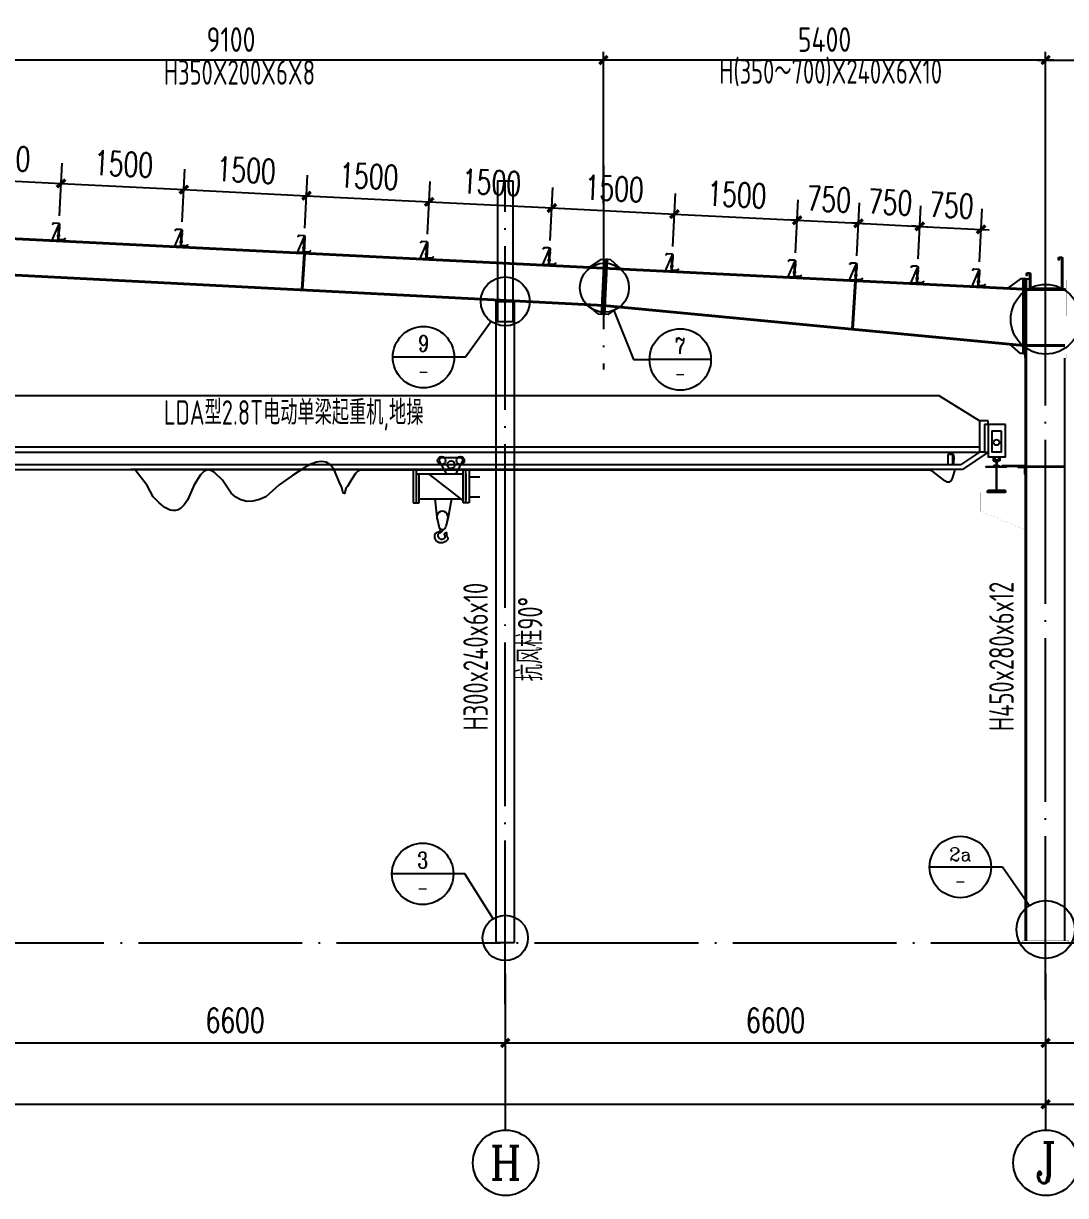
# Model space of a CAD drawing. Extents: x -89996 to 1006241, y -2176 to 440573.
# Drawn here: x 405120 to 417848, y 332525 to 346843 of the extents above; entities that cross this region are included whole.
import ezdxf
from ezdxf.enums import TextEntityAlignment as Align

# ---------------------------------------------------------------- set-up
doc = ezdxf.new("R2010")
doc.units = 0
doc.header["$LTSCALE"] = 1000
doc.header["$MEASUREMENT"] = 0
doc.linetypes.add('DOTE', pattern=[2.42, 2, -0.2, 0.02, -0.2])
for name, color, linetype in [('14', 2, 'Continuous'), ('AXIS', 3, 'Continuous'), ('AXIS_DIM', 3, 'Continuous'), ('AXIS_TEXT', 7, 'Continuous'), ('DIM1', 6, 'Continuous'), ('DOTE', 1, 'DOTE'), ('GL', 150, 'Continuous'), ('GZ', 50, 'Continuous'), ('LT', 27, 'Continuous'), ('PUB_TEXT', 7, 'Continuous'), ('PZ', 202, 'Continuous'), ('TEXT', 7, 'Continuous'), ('吊车', 221, 'Continuous'), ('天沟', 2, 'Continuous'), ('柱子', 30, 'Continuous')]:
    doc.layers.add(name, color=color, linetype=linetype)
doc.styles.add('_TCH_AXIS', font='COMPLEX', dxfattribs={"bigfont": 'GBCBIG'})
doc.styles.add('_TCH_DIM_T3', font='SIMPLEX', dxfattribs={"width": 0.705882, "bigfont": 'GBCBIG'})
doc.styles.add('_TCH_LABEL', font='COMPLEX', dxfattribs={"bigfont": 'GBCBIG'})
doc.styles.add('TSSD_Dimension', font='Tssdeng.shx', dxfattribs={"width": 0.8, "bigfont": 'hztxt.shx'})
doc.styles.add('TSSD_Norm', font='tssdeng.shx', dxfattribs={"bigfont": 'hztxt.shx'})
doc.dimstyles.new('_TCH_ARCH&&100', dxfattribs={"dimtxt": 297.5, "dimasz": 100, "dimexe": 250, "dimexo": 300, "dimgap": 126.25, "dimtad": 1, "dimdec": 0, "dimzin": 0, "dimdsep": 46, "dimtxsty": '_TCH_DIM_T3', "dimblk": 'ARCHTICK', "dimcen": 0.09, "dimclrt": 7, "dimazin": 2, "dimtfac": 1, "dimtdec": 0, "dimtix": 1, "dimtmove": 2, "dimatfit": 3, "dimfxl": 0, "dimtolj": 1, "dimtzin": 0, "dimarcsym": 0})
doc.dimstyles.new('TCH_100_1', dxfattribs={"dimtxt": 297.5, "dimasz": 100, "dimexe": 250, "dimexo": 300, "dimgap": 126.25, "dimtad": 1, "dimdec": 0, "dimzin": 0, "dimdsep": 46, "dimtxsty": '_TCH_DIM_T3', "dimblk": 'ARCHTICK', "dimcen": 0.09, "dimclrd": 126, "dimclre": 126, "dimclrt": 7, "dimazin": 2, "dimtfac": 1, "dimtdec": 0, "dimtix": 1, "dimtmove": 2, "dimatfit": 3, "dimfxl": 0, "dimtolj": 1, "dimtzin": 0, "dimarcsym": 0})
doc.dimstyles.new('TSSD_100_100', dxfattribs={"dimtxt": 300, "dimasz": 100, "dimexe": 100, "dimexo": 250, "dimgap": 100, "dimtad": 1, "dimdec": 0, "dimzin": 0, "dimdsep": 46, "dimtxsty": 'TSSD_Dimension', "dimblk": 'ARCHTICK', "dimcen": 0, "dimdle": 100, "dimclrt": 7, "dimadec": 0, "dimazin": 0, "dimtfac": 1, "dimtdec": 0, "dimtix": 1, "dimtmove": 2, "dimatfit": 3, "dimfxl": 0, "dimtolj": 1, "dimtzin": 0, "dimarcsym": 0})

# ---------------------------------------------------------------- blocks, each defined once
blk = doc.blocks.new('_ArchTick')
at = {"color": 0, "linetype": 'ByBlock', "const_width": 0.4}
blk.add_lwpolyline([(-0.5, -0.5), (0.5, 0.5)], dxfattribs=at)
blk = doc.blocks.new('*D1224')
at = {"layer": 'AXIS_DIM', "color": 0, "lineweight": -2, "transparency": 16777216}
for p, q in [((412304, 346396), (403005, 346396)), ((403105, 344668), (403105, 346496)), ((412204, 344644), (412204, 346496))]:
    blk.add_line(p, q, dxfattribs=at)
at = {"layer": 'Defpoints', "color": 0, "transparency": 16777216}
for p in [(403105, 346396), (403105, 344418, -2), (412204, 344394)]:
    blk.add_point(p, dxfattribs=at)
at = {"layer": 'AXIS_DIM', "color": 0, "lineweight": -2, "transparency": 16777216, "xscale": 100, "yscale": 100, "zscale": 100, "rotation": 180}
blk.add_blockref('_ArchTick', (403105, 346396), dxfattribs=at)
at = {"layer": 'AXIS_DIM', "color": 0, "lineweight": -2, "transparency": 16777216, "xscale": 100, "yscale": 100, "zscale": 100}
blk.add_blockref('_ArchTick', (412204, 346396), dxfattribs=at)
at = {"layer": 'AXIS_DIM', "color": 7, "transparency": 16777216, "insert": (407655, 346646), "char_height": 300, "attachment_point": 5, "style": 'TSSD_Dimension'}
blk.add_mtext('\\A1;9100', dxfattribs=at)
blk = doc.blocks.new('4')
at = {"layer": 'LT', "color": 1, "linetype": 'Continuous'}
for p, q in [((1121054, 121886, -8), (1121014, 121884, -8)), ((1121054, 121886, -8), (1121014, 121884, -8)), ((1121058, 121794, -8), (1121019, 121792, -8)), ((1121058, 121794, -8), (1121019, 121792, -8))]:
    blk.add_line(p, q, dxfattribs=at)
at = {"layer": 'LT', "elevation": -8}
blk.add_lwpolyline([(1121032, 121929, -0.414214), (1121041, 121940), (1121097, 121943), (1121111, 121930), (1121113, 121932), (1121098, 121946), (1121038, 121943, 0.414214), (1121028, 121932), (1121037, 121755, -0.414214), (1121028, 121745), (1120972, 121742), (1120958, 121755), (1120956, 121753), (1120971, 121739), (1121031, 121742, 0.414214), (1121040, 121753), (1121032, 121929)], format="xyb", dxfattribs=at)
at = {"layer": 'LT', "elevation": -4}
for points in [[(1121032, 121924), (1121038, 121925), (1121047, 121733), (1121041, 121733)], [(1121038, 121915), (1121047, 121733), (1121117, 121736)]]:
    blk.add_lwpolyline(points, close=True, dxfattribs=at)
at = {"layer": 'LT', "color": 1, "linetype": 'Continuous'}
for points in [[(1121031, 121872, -8), (1121030, 121897, -8), (1121040, 121873, -8), (1121039, 121897, -8)], [(1121031, 121872, -8), (1121030, 121897, -8), (1121040, 121873, -8), (1121039, 121897, -8)], [(1121035, 121805, -8), (1121036, 121781, -8), (1121044, 121806, -8), (1121045, 121781, -8)], [(1121035, 121805, -8), (1121036, 121781, -8), (1121044, 121806, -8), (1121045, 121781, -8)]]:
    blk.add_solid(points, dxfattribs=at)
blk = doc.blocks.new('*D1231')
at = {"color": 126, "lineweight": -2, "transparency": 16777216}
for p, q in [((404062, 344568), (404095, 345213)), ((405560, 344493), (405593, 345138)), ((404082, 344964), (405580, 344889))]:
    blk.add_line(p, q, dxfattribs=at)
at = {"layer": 'Defpoints', "color": 0, "transparency": 16777216}
for p in [(405580, 344889), (404047, 344268, 0), (405545, 344193, 0)]:
    blk.add_point(p, dxfattribs=at)
at = {"color": 126, "lineweight": -2, "transparency": 16777216, "xscale": 100, "yscale": 100, "zscale": 100}
for p, rotation in [((404082, 344964), 177.1375947720563), ((405580, 344889), 357.1375947720563)]:
    blk.add_blockref('_ArchTick', p, dxfattribs=dict(at, rotation=rotation))
at = {"color": 7, "transparency": 16777216, "insert": (404845, 345201), "char_height": 297.5, "attachment_point": 5, "rotation": 357.1376, "style": '_TCH_DIM_T3'}
blk.add_mtext('\\A1;1500', dxfattribs=at)
blk = doc.blocks.new('*D1194')
at = {"color": 126, "lineweight": -2, "transparency": 16777216}
for p, q in [((405560, 344493), (405593, 345138)), ((407059, 344418), (407091, 345064)), ((405580, 344889), (407078, 344814))]:
    blk.add_line(p, q, dxfattribs=at)
at = {"layer": 'Defpoints', "color": 0, "transparency": 16777216}
for p in [(407078, 344814), (405545, 344193, 0), (407044, 344118, 0)]:
    blk.add_point(p, dxfattribs=at)
at = {"color": 126, "lineweight": -2, "transparency": 16777216, "xscale": 100, "yscale": 100, "zscale": 100}
for p, rotation in [((405580, 344889), 177.1375947720563), ((407078, 344814), 357.1375947720563)]:
    blk.add_blockref('_ArchTick', p, dxfattribs=dict(at, rotation=rotation))
at = {"color": 7, "transparency": 16777216, "insert": (406343, 345126), "char_height": 297.5, "attachment_point": 5, "rotation": 357.1376, "style": '_TCH_DIM_T3'}
blk.add_mtext('\\A1;1500', dxfattribs=at)
blk = doc.blocks.new('*D1195')
at = {"color": 126, "lineweight": -2, "transparency": 16777216}
for p, q in [((407059, 344418), (407091, 345064)), ((408557, 344343), (408589, 344989)), ((407078, 344814), (408577, 344739))]:
    blk.add_line(p, q, dxfattribs=at)
at = {"layer": 'Defpoints', "color": 0, "transparency": 16777216}
for p in [(408577, 344739), (407044, 344118, 0), (408542, 344043, 0)]:
    blk.add_point(p, dxfattribs=at)
at = {"color": 126, "lineweight": -2, "transparency": 16777216, "xscale": 100, "yscale": 100, "zscale": 100}
for p, rotation in [((407078, 344814), 177.1375947720563), ((408577, 344739), 357.1375947720563)]:
    blk.add_blockref('_ArchTick', p, dxfattribs=dict(at, rotation=rotation))
at = {"color": 7, "transparency": 16777216, "insert": (407841, 345051), "char_height": 297.5, "attachment_point": 5, "rotation": 357.1376, "style": '_TCH_DIM_T3'}
blk.add_mtext('\\A1;1500', dxfattribs=at)
blk = doc.blocks.new('*D1196')
at = {"color": 126, "lineweight": -2, "transparency": 16777216}
for p, q in [((408557, 344343), (408589, 344989)), ((410055, 344268), (410087, 344914)), ((408577, 344739), (410075, 344664))]:
    blk.add_line(p, q, dxfattribs=at)
at = {"layer": 'Defpoints', "color": 0, "transparency": 16777216}
for p in [(410075, 344664), (408542, 344043, 0), (410040, 343968, 0)]:
    blk.add_point(p, dxfattribs=at)
at = {"color": 126, "lineweight": -2, "transparency": 16777216, "xscale": 100, "yscale": 100, "zscale": 100}
for p, rotation in [((408577, 344739), 177.1375947720563), ((410075, 344664), 357.1375947720563)]:
    blk.add_blockref('_ArchTick', p, dxfattribs=dict(at, rotation=rotation))
at = {"color": 7, "transparency": 16777216, "insert": (409339, 344976), "char_height": 297.5, "attachment_point": 5, "rotation": 357.1376, "style": '_TCH_DIM_T3'}
blk.add_mtext('\\A1;1500', dxfattribs=at)
blk = doc.blocks.new('*D1197')
at = {"color": 126, "lineweight": -2, "transparency": 16777216}
for p, q in [((410055, 344268), (410087, 344914)), ((411553, 344193), (411585, 344839)), ((410075, 344664), (411573, 344589))]:
    blk.add_line(p, q, dxfattribs=at)
at = {"layer": 'Defpoints', "color": 0, "transparency": 16777216}
for p in [(411573, 344589), (410040, 343968, 0), (411538, 343894, 0)]:
    blk.add_point(p, dxfattribs=at)
at = {"color": 126, "lineweight": -2, "transparency": 16777216, "xscale": 100, "yscale": 100, "zscale": 100}
for p, rotation in [((410075, 344664), 177.1375947720563), ((411573, 344589), 357.1375947720563)]:
    blk.add_blockref('_ArchTick', p, dxfattribs=dict(at, rotation=rotation))
at = {"color": 7, "transparency": 16777216, "insert": (410837, 344901), "char_height": 297.5, "attachment_point": 5, "rotation": 357.1376, "style": '_TCH_DIM_T3'}
blk.add_mtext('\\A1;1500', dxfattribs=at)
blk = doc.blocks.new('*D1198')
at = {"color": 126, "lineweight": -2, "transparency": 16777216}
for p, q in [((411553, 344193), (411585, 344839)), ((413051, 344118), (413083, 344764)), ((411573, 344589), (413071, 344514))]:
    blk.add_line(p, q, dxfattribs=at)
at = {"layer": 'Defpoints', "color": 0, "transparency": 16777216}
for p in [(413071, 344514), (411538, 343894, 0), (413036, 343819, 0)]:
    blk.add_point(p, dxfattribs=at)
at = {"color": 126, "lineweight": -2, "transparency": 16777216, "xscale": 100, "yscale": 100, "zscale": 100}
for p, rotation in [((411573, 344589), 177.1375947720563), ((413071, 344514), 357.1375947720563)]:
    blk.add_blockref('_ArchTick', p, dxfattribs=dict(at, rotation=rotation))
at = {"color": 7, "transparency": 16777216, "insert": (412336, 344826), "char_height": 297.5, "attachment_point": 5, "rotation": 357.1376, "style": '_TCH_DIM_T3'}
blk.add_mtext('\\A1;1500', dxfattribs=at)
blk = doc.blocks.new('*D1199')
at = {"color": 126, "lineweight": -2, "transparency": 16777216}
for p, q in [((413051, 344118), (413083, 344764)), ((414549, 344043), (414581, 344689)), ((413071, 344514), (414569, 344439))]:
    blk.add_line(p, q, dxfattribs=at)
at = {"layer": 'Defpoints', "color": 0, "transparency": 16777216}
for p in [(414569, 344439), (413036, 343819, 0), (414534, 343744, 0)]:
    blk.add_point(p, dxfattribs=at)
at = {"color": 126, "lineweight": -2, "transparency": 16777216, "xscale": 100, "yscale": 100, "zscale": 100}
for p, rotation in [((413071, 344514), 177.1375947720563), ((414569, 344439), 357.1375947720563)]:
    blk.add_blockref('_ArchTick', p, dxfattribs=dict(at, rotation=rotation))
at = {"color": 7, "transparency": 16777216, "insert": (413834, 344751), "char_height": 297.5, "attachment_point": 5, "rotation": 357.1376, "style": '_TCH_DIM_T3'}
blk.add_mtext('\\A1;1500', dxfattribs=at)
blk = doc.blocks.new('*D1200')
at = {"color": 126, "lineweight": -2, "transparency": 16777216}
for p, q in [((414549, 344043), (414581, 344689)), ((415298, 344006), (415331, 344652)), ((414569, 344439), (414469, 344444)), ((414569, 344439), (415318, 344402)), ((415318, 344402), (415418, 344397))]:
    blk.add_line(p, q, dxfattribs=at)
at = {"layer": 'Defpoints', "color": 0, "transparency": 16777216}
for p in [(415318, 344402), (414534, 343744, 0), (415283, 343706, 0)]:
    blk.add_point(p, dxfattribs=at)
at = {"color": 126, "lineweight": -2, "transparency": 16777216, "xscale": 100, "yscale": 100, "zscale": 100}
for p, rotation in [((414569, 344439), 357.1375947720563), ((415318, 344402), 177.1375947720563)]:
    blk.add_blockref('_ArchTick', p, dxfattribs=dict(at, rotation=rotation))
at = {"color": 7, "transparency": 16777216, "insert": (414957, 344695), "char_height": 297.5, "attachment_point": 5, "rotation": 357.1376, "style": '_TCH_DIM_T3'}
blk.add_mtext('\\A1;750', dxfattribs=at)
blk = doc.blocks.new('*D1201')
at = {"color": 126, "lineweight": -2, "transparency": 16777216}
for p, q in [((415298, 344006), (415331, 344652)), ((416047, 343968), (416080, 344614)), ((415318, 344402), (415218, 344407)), ((415318, 344402), (416067, 344364)), ((416067, 344364), (416167, 344359))]:
    blk.add_line(p, q, dxfattribs=at)
at = {"layer": 'Defpoints', "color": 0, "transparency": 16777216}
for p in [(416067, 344364), (415283, 343706, 0), (416032, 343669, 0)]:
    blk.add_point(p, dxfattribs=at)
at = {"color": 126, "lineweight": -2, "transparency": 16777216, "xscale": 100, "yscale": 100, "zscale": 100}
for p, rotation in [((415318, 344402), 357.1375947720563), ((416067, 344364), 177.1375947720563)]:
    blk.add_blockref('_ArchTick', p, dxfattribs=dict(at, rotation=rotation))
at = {"color": 7, "transparency": 16777216, "insert": (415706, 344658), "char_height": 297.5, "attachment_point": 5, "rotation": 357.1376, "style": '_TCH_DIM_T3'}
blk.add_mtext('\\A1;750', dxfattribs=at)
blk = doc.blocks.new('*D1202')
at = {"color": 126, "lineweight": -2, "transparency": 16777216}
for p, q in [((416047, 343968), (416080, 344614)), ((416796, 343931), (416829, 344577)), ((416067, 344364), (415967, 344369)), ((416067, 344364), (416816, 344327)), ((416816, 344327), (416916, 344322))]:
    blk.add_line(p, q, dxfattribs=at)
at = {"layer": 'Defpoints', "color": 0, "transparency": 16777216}
for p in [(416816, 344327), (416032, 343669, 0), (416781, 343631, 0)]:
    blk.add_point(p, dxfattribs=at)
at = {"color": 126, "lineweight": -2, "transparency": 16777216, "xscale": 100, "yscale": 100, "zscale": 100}
for p, rotation in [((416067, 344364), 357.1375947720563), ((416816, 344327), 177.1375947720563)]:
    blk.add_blockref('_ArchTick', p, dxfattribs=dict(at, rotation=rotation))
at = {"color": 7, "transparency": 16777216, "insert": (416455, 344620), "char_height": 297.5, "attachment_point": 5, "rotation": 357.1376, "style": '_TCH_DIM_T3'}
blk.add_mtext('\\A1;750', dxfattribs=at)
blk = doc.blocks.new('*D1203')
at = {"layer": 'AXIS_DIM', "color": 0, "lineweight": -2, "transparency": 16777216}
for p, q in [((417704, 346396), (412104, 346396)), ((412204, 344644), (412204, 346496)), ((417604, 344120), (417604, 346496))]:
    blk.add_line(p, q, dxfattribs=at)
at = {"layer": 'Defpoints', "color": 0, "transparency": 16777216}
for p in [(412204, 346396), (412204, 344394, -4), (417604, 343870)]:
    blk.add_point(p, dxfattribs=at)
at = {"layer": 'AXIS_DIM', "color": 0, "lineweight": -2, "transparency": 16777216, "xscale": 100, "yscale": 100, "zscale": 100, "rotation": 180}
blk.add_blockref('_ArchTick', (412204, 346396), dxfattribs=at)
at = {"layer": 'AXIS_DIM', "color": 0, "lineweight": -2, "transparency": 16777216, "xscale": 100, "yscale": 100, "zscale": 100}
blk.add_blockref('_ArchTick', (417604, 346396), dxfattribs=at)
at = {"layer": 'AXIS_DIM', "color": 7, "transparency": 16777216, "insert": (414904, 346646), "char_height": 300, "attachment_point": 5, "style": 'TSSD_Dimension'}
blk.add_mtext('\\A1;5400', dxfattribs=at)
blk = doc.blocks.new('*D1254')
at = {"layer": 'AXIS_DIM', "color": 0, "lineweight": -2, "transparency": 16777216}
for p, q in [((417504, 346396), (423104, 346396)), ((417604, 344120), (417604, 346496)), ((423004, 344644), (423004, 346496))]:
    blk.add_line(p, q, dxfattribs=at)
at = {"layer": 'Defpoints', "color": 0, "transparency": 16777216}
for p in [(423004, 346396), (423004, 344394), (417604, 343870)]:
    blk.add_point(p, dxfattribs=at)
at = {"layer": 'AXIS_DIM', "color": 0, "lineweight": -2, "transparency": 16777216, "xscale": 100, "yscale": 100, "zscale": 100, "rotation": 180}
blk.add_blockref('_ArchTick', (417604, 346396), dxfattribs=at)
at = {"layer": 'AXIS_DIM', "color": 0, "lineweight": -2, "transparency": 16777216, "xscale": 100, "yscale": 100, "zscale": 100}
blk.add_blockref('_ArchTick', (423004, 346396), dxfattribs=at)
at = {"layer": 'AXIS_DIM', "color": 7, "transparency": 16777216, "insert": (420304, 346646), "char_height": 300, "attachment_point": 5, "style": 'TSSD_Dimension'}
blk.add_mtext('\\A1;5400', dxfattribs=at)
blk = doc.blocks.new('*D2763')
at = {"layer": 'AXIS', "color": 0, "lineweight": -2, "transparency": 16777216}
for p, q in [((417604, 335235), (417604, 333390)), ((444404, 335235), (444404, 333390)), ((417604, 333640), (444404, 333640))]:
    blk.add_line(p, q, dxfattribs=at)
at = {"layer": 'Defpoints', "color": 0, "transparency": 16777216}
for p in [(417604, 335535), (444404, 335535), (444404, 333640)]:
    blk.add_point(p, dxfattribs=at)
at = {"layer": 'AXIS', "color": 0, "lineweight": -2, "transparency": 16777216, "xscale": 100, "yscale": 100, "zscale": 100, "rotation": 180}
blk.add_blockref('_ArchTick', (417604, 333640), dxfattribs=at)
at = {"layer": 'AXIS', "color": 0, "lineweight": -2, "transparency": 16777216, "xscale": 100, "yscale": 100, "zscale": 100}
blk.add_blockref('_ArchTick', (444404, 333640), dxfattribs=at)
at = {"layer": 'AXIS', "color": 7, "transparency": 16777216, "insert": (431004, 333915), "char_height": 297.5, "attachment_point": 5, "style": '_TCH_DIM_T3'}
blk.add_mtext('\\A1;26800', dxfattribs=at)
blk = doc.blocks.new('*D2767')
at = {"layer": 'AXIS', "color": 0, "lineweight": -2, "transparency": 16777216}
for p, q in [((417604, 335235), (417604, 334140)), ((424304, 335235), (424304, 334140)), ((417604, 334390), (424304, 334390))]:
    blk.add_line(p, q, dxfattribs=at)
at = {"layer": 'Defpoints', "color": 0, "transparency": 16777216}
for p in [(417604, 335535), (424304, 335535), (424304, 334390)]:
    blk.add_point(p, dxfattribs=at)
at = {"layer": 'AXIS', "color": 0, "lineweight": -2, "transparency": 16777216, "xscale": 100, "yscale": 100, "zscale": 100, "rotation": 180}
blk.add_blockref('_ArchTick', (417604, 334390), dxfattribs=at)
at = {"layer": 'AXIS', "color": 0, "lineweight": -2, "transparency": 16777216, "xscale": 100, "yscale": 100, "zscale": 100}
blk.add_blockref('_ArchTick', (424304, 334390), dxfattribs=at)
at = {"layer": 'AXIS', "color": 7, "transparency": 16777216, "insert": (420954, 334665), "char_height": 297.5, "attachment_point": 5, "style": '_TCH_DIM_T3'}
blk.add_mtext('\\A1;6700', dxfattribs=at)
blk = doc.blocks.new('*D2768')
at = {"layer": 'AXIS', "color": 0, "lineweight": -2, "transparency": 16777216}
for p, q in [((378145, 335235), (378145, 333390)), ((417604, 335235), (417604, 333390)), ((378145, 333640), (417604, 333640))]:
    blk.add_line(p, q, dxfattribs=at)
at = {"layer": 'Defpoints', "color": 0, "transparency": 16777216}
for p in [(378145, 335535), (417604, 335535), (417604, 333640)]:
    blk.add_point(p, dxfattribs=at)
at = {"layer": 'AXIS', "color": 0, "lineweight": -2, "transparency": 16777216, "xscale": 100, "yscale": 100, "zscale": 100, "rotation": 180}
blk.add_blockref('_ArchTick', (378145, 333640), dxfattribs=at)
at = {"layer": 'AXIS', "color": 0, "lineweight": -2, "transparency": 16777216, "xscale": 100, "yscale": 100, "zscale": 100}
blk.add_blockref('_ArchTick', (417604, 333640), dxfattribs=at)
at = {"layer": 'AXIS', "color": 7, "transparency": 16777216, "insert": (397875, 333915), "char_height": 297.5, "attachment_point": 5, "style": '_TCH_DIM_T3'}
blk.add_mtext('\\A1;39460', dxfattribs=at)
blk = doc.blocks.new('*D2773')
at = {"layer": 'AXIS', "color": 0, "lineweight": -2, "transparency": 16777216}
for p, q in [((404405, 335235), (404405, 334140)), ((411005, 335235), (411005, 334140)), ((404405, 334390), (411005, 334390))]:
    blk.add_line(p, q, dxfattribs=at)
at = {"layer": 'Defpoints', "color": 0, "transparency": 16777216}
for p in [(404405, 335535), (411005, 335535), (411005, 334390)]:
    blk.add_point(p, dxfattribs=at)
at = {"layer": 'AXIS', "color": 0, "lineweight": -2, "transparency": 16777216, "xscale": 100, "yscale": 100, "zscale": 100, "rotation": 180}
blk.add_blockref('_ArchTick', (404405, 334390), dxfattribs=at)
at = {"layer": 'AXIS', "color": 0, "lineweight": -2, "transparency": 16777216, "xscale": 100, "yscale": 100, "zscale": 100}
blk.add_blockref('_ArchTick', (411005, 334390), dxfattribs=at)
at = {"layer": 'AXIS', "color": 7, "transparency": 16777216, "insert": (407705, 334665), "char_height": 297.5, "attachment_point": 5, "style": '_TCH_DIM_T3'}
blk.add_mtext('\\A1;6600', dxfattribs=at)
blk = doc.blocks.new('*D2774')
at = {"layer": 'AXIS', "color": 0, "lineweight": -2, "transparency": 16777216}
for p, q in [((411005, 335235), (411005, 334140)), ((417604, 335235), (417604, 334140)), ((411005, 334390), (417604, 334390))]:
    blk.add_line(p, q, dxfattribs=at)
at = {"layer": 'Defpoints', "color": 0, "transparency": 16777216}
for p in [(411005, 335535), (417604, 335535), (417604, 334390)]:
    blk.add_point(p, dxfattribs=at)
at = {"layer": 'AXIS', "color": 0, "lineweight": -2, "transparency": 16777216, "xscale": 100, "yscale": 100, "zscale": 100, "rotation": 180}
blk.add_blockref('_ArchTick', (411005, 334390), dxfattribs=at)
at = {"layer": 'AXIS', "color": 0, "lineweight": -2, "transparency": 16777216, "xscale": 100, "yscale": 100, "zscale": 100}
blk.add_blockref('_ArchTick', (417604, 334390), dxfattribs=at)
at = {"layer": 'AXIS', "color": 7, "transparency": 16777216, "insert": (414305, 334665), "char_height": 297.5, "attachment_point": 5, "style": '_TCH_DIM_T3'}
blk.add_mtext('\\A1;6600', dxfattribs=at)

msp = doc.modelspace()

# ---------------------------------------------------------------- linework, layer by layer
at = {"elevation": 0}
for points in [[(408547.22, 344031.04), (408555.71, 344030.62), (408529.66, 343594.95), (408521.17, 343595.46)], [(415276.77, 343694.57), (415285.29, 343694.57), (415250.46, 343113.84), (415241.99, 343114.85)]]:
    msp.add_lwpolyline(points, close=True, dxfattribs=at)
at = {"const_width": 2, "elevation": 3.97}
msp.add_lwpolyline([(417842.35, 342753.94), (417854.39, 342754.01), (417860.39, 342803.94), (417863.99, 343709.51), (417840.38, 343709.51), (417840.39, 342753.96)], close=True, dxfattribs=at)
at = {"layer": '14', "const_width": 0.45}
for points, elevation in [([(416804.49, 341112.56), (417354.49, 341112.56)], 4.02), ([(416804.49, 341102.56), (416804.49, 341112.56)], 4.02), ([(417354.49, 341102.56), (416804.49, 341102.56)], 4.02), ([(416804.49, 341102.56), (416804.49, 340892.56)], 4.02), ([(417354.49, 341102.56), (416804.49, 341102.56)], 4.02), ([(416999.49, 340811.01), (416999.49, 341102.56)], 4.02), ([(417009.49, 341102.56), (417009.49, 340806.83)], 4.02), ([(417354.49, 341112.56), (417354.49, 341102.56)], 4.02), ([(417354.49, 340662.56), (417354.49, 341102.56)], 4.02), ([(417368.49, 341112.56), (417840.48, 341112.56)], 5.14), ([(417840.48, 341102.56), (417368.49, 341102.56)], 5.14), ([(416804.49, 340892.56), (417354.49, 340662.56)], 4.02), ([(416804.49, 340892.56), (417354.49, 340662.56)], 4.02), ([(416804.49, 340882.56), (416804.49, 340892.56)], 4.02), ([(417354.49, 340652.56), (416804.49, 340882.56)], 4.02), ([(417009.49, 340806.83), (416999.49, 340811.01)], 4.02), ([(417354.49, 340662.56), (417354.49, 340652.56)], 4.02), ([(417368.49, 340662.56), (417840.48, 340662.56)], 5.14), ([(417840.48, 340652.56), (417368.49, 340652.56)], 5.14)]:
    msp.add_lwpolyline(points, dxfattribs=dict(at, elevation=elevation))
at = {"layer": 'AXIS'}
for p, q in [((412328.6, 343337.6), (412571.86, 342737.59)), ((410830.91, 343203.77), (410519.31, 342766.35)), ((410380.61, 342766.35), (409630.61, 342766.35)), ((410519.31, 342766.35), (410380.61, 342766.35)), ((412571.86, 342737.59), (412766.76, 342737.59)), ((413516.76, 342737.59), (412766.76, 342737.59)), ((416937.76, 336538.35), (416187.76, 336538.35)), ((417076.46, 336538.35), (416937.76, 336538.35)), ((417402.59, 336066.87), (417076.46, 336538.35)), ((410370.98, 336454.74), (409620.98, 336454.74)), ((410509.68, 336454.74), (410370.98, 336454.74)), ((410856.81, 335905.48), (410509.68, 336454.74)), ((411004.74, 334608.65), (411004.74, 333327.91)), ((417604.49, 334608.65), (417604.49, 333327.91))]:
    msp.add_line(p, q, dxfattribs=at)
for centre, radius in [((412216.02, 343615.27), 299.62), ((411004.74, 343447.8), 299.62), ((417604.49, 343229.15), 426.03), ((410005.61, 342766.35), 375), ((413141.76, 342737.59), 375), ((409995.98, 336454.74), 375), ((416562.76, 336538.35), 375), ((417604.49, 335774.98), 354.91), ((411004.74, 335671.41), 276.9), ((411009.97, 332924.76), 400), ((417609.72, 332924.76), 400)]:
    msp.add_circle(centre, radius, dxfattribs=at)
at = {"layer": 'DIM1'}
for p, q in [((417840.4, 341432.56, 9.18), (417368.49, 341432.56, -0.42)), ((417840.4, 341422.56, 9.18), (417368.49, 341422.56, -0.42))]:
    msp.add_line(p, q, dxfattribs=at)
at = {"layer": 'DIM1', "elevation": 8.52}
for points in [[(417129.49, 341424.56), (416879.49, 341424.56), (416879.49, 341432.56), (417129.49, 341432.56)], [(417007.49, 341424.56), (417001.49, 341424.56), (417001.49, 341140.56), (417007.49, 341140.56)], [(417344.49, 341432.56), (417076.6, 341432.56), (417076.6, 341442.56), (417344.49, 341442.56)], [(417114.49, 341112.56), (416894.49, 341112.56), (416894.49, 341132.56), (417114.49, 341132.56)], [(417104.49, 341132.56), (416904.49, 341132.56), (416904.49, 341140.56), (417104.49, 341140.56)]]:
    msp.add_lwpolyline(points, close=True, dxfattribs=at)
at = {"layer": 'DIM1', "elevation": 4.02}
msp.add_lwpolyline([(417354.49, 341432.56), (417264.49, 341432.56), (417264.49, 341427.23, 0.41421356), (417267.15, 341424.56), (417336.49, 341424.56, -0.41421356), (417346.49, 341414.56), (417346.49, 341345.23, 0.41421356), (417349.15, 341342.56), (417354.49, 341342.56), (417354.49, 341432.56)], format="xyb", dxfattribs=at)
at = {"layer": 'DOTE'}
for p, q in [((412204.49, 345107.38, 0), (412204.49, 342615.32, 0)), ((411004.74, 334862.59, 3.97), (411004.74, 344914.66, 3.99)), ((417604.49, 334914.98, 4.02), (417604.49, 344668.01, 4.02)), ((377483.48, 335612.59, 4.01), (445487.3, 335612.56, 3.99))]:
    msp.add_line(p, q, dxfattribs=at)
at = {"layer": 'GL', "extrusion": (-0.000390955, 1.93016e-05, 1)}
for p, q in [((397804.74, 344580.18, 0), (417328.49, 343604, 0)), ((397804.76, 344568.17), (417328.49, 343591.98)), ((403081.65, 343865.82, -2.7), (412206.29, 343392.52, 0)), ((403082.27, 343877.8, -2.7), (412206.87, 343404.51, 0))]:
    msp.add_line(p, q, dxfattribs=at)
at = {"layer": 'GL'}
for p, q in [((412204.49, 343392.62, 0), (417328.49, 342903.52, 7.88)), ((412204.49, 343392.62, 0), (417328.49, 342903.52, 7.88)), ((412205.96, 343404.53, 0), (417328.49, 342915.6, 7.88)), ((412205.96, 343404.53, 0), (417328.49, 342915.6, 7.88))]:
    msp.add_line(p, q, dxfattribs=at)
at = {"layer": 'GZ'}
for p, q in [((417368.39, 342917.63, 4.02), (417840.39, 342917.63, 3.97)), ((417368.39, 342917.63, 4.02), (417840.39, 342917.63, 3.97)), ((417368.39, 342903.63, 4.02), (417840.39, 342903.63, 3.97)), ((417368.39, 342903.63, 4.02), (417840.39, 342903.63, 3.97)), ((417354.42, 342762.79, 7.88), (417354.49, 335639.66, 4.02)), ((417368.42, 342762.79, 7.88), (417368.49, 335639.66, 4.02)), ((417840.49, 335639.66, 7.97), (417840.48, 342753.94, 3.97))]:
    msp.add_line(p, q, dxfattribs=at)
for points, elevation in [([(417840.48, 343586.66), (417368.49, 343586.66), (417368.49, 343600.66), (417840.48, 343600.66)], 3.97), ([(411114.74, 335612.56), (410894.74, 335612.56), (410894.74, 343447.8), (411114.74, 343447.8)], 4.02)]:
    msp.add_lwpolyline(points, close=True, dxfattribs=dict(at, elevation=elevation))
at = {"layer": 'LT', "elevation": 3.99}
msp.add_lwpolyline([(411101.83, 344914.66), (410907.66, 344914.66), (410907.66, 343200.92), (411101.83, 343200.92)], close=True, dxfattribs=at)
at = {"layer": 'PZ', "extrusion": (-0.001015, -0.01107, 0.999938)}
for p, q in [((412173.93, 343962.63, 6.38), (412035.96, 343870.09, 5.67)), ((412173.93, 343962.63, 6.38), (412213.88, 343960.56, 6.4)), ((412293.77, 343956.42, 6.44), (412253.83, 343958.49, 6.42)), ((412293.77, 343956.42, 6.44), (412413.23, 343850.46, 3.95)), ((412259.22, 343289.55, 3.37), (412395.53, 343382.67, -1.18)), ((412139.39, 343295.76, 3.32), (412179.33, 343293.69, 3.34)), ((412259.22, 343289.55, 3.37), (412219.28, 343291.62, 3.36))]:
    msp.add_line(p, q, dxfattribs=at)
at = {"layer": 'PZ'}
for p, q in [((417298.42, 343722.49, 7.88), (417147.33, 343613.05, 0)), ((417328.42, 343722.49, 7.88), (417298.42, 343722.49, 7.88)), ((417328.42, 343722.49, 7.88), (417298.42, 343722.49, 7.88)), ((417328.42, 342812.79, 7.88), (417328.42, 343722.49, 7.88)), ((417368.42, 343722.49, 7.88), (417328.42, 343722.49, 7.88)), ((417348.42, 342812.79, 7.88), (417348.42, 343722.49, 7.88)), ((417368.42, 343722.49, 7.88), (417411.57, 343722.49, 3.97)), ((417368.42, 343722.49, 7.88), (417368.42, 342762.79, 7.88)), ((417368.42, 343722.49, 7.88), (417411.57, 343722.49, 3.97)), ((417298.42, 342812.79, 7.88), (417162.37, 342929.67, 7.62)), ((417328.42, 342812.79, 7.88), (417298.42, 342812.79, 7.88)), ((417348.42, 342812.79, 7.88), (417328.42, 342812.79, 7.88)), ((417348.42, 342812.79, 7.88), (417328.42, 342812.79, 7.88)), ((417354.42, 342762.79, 4.02), (417348.42, 342812.79, 7.88)), ((417368.42, 342762.79, 7.88), (417354.42, 342762.79, 4.02))]:
    msp.add_line(p, q, dxfattribs=at)
at = {"layer": 'PZ', "extrusion": (-0.000134453, -0.011116, 0.999938)}
msp.add_line((412139.39, 343295.76, 3.37), (412013.44, 343402.46, -1.18), dxfattribs=at)
at = {"layer": 'PZ', "extrusion": (-0.001015, -0.01107, 0.999938), "elevation": -4223.85}
for points in [[(412199.1, 343267.02), (412179.12, 343268.06), (412213.67, 343934.93), (412233.65, 343933.89)], [(412199.1, 343267.02), (412219.07, 343265.99), (412253.62, 343932.86), (412233.65, 343933.89)]]:
    msp.add_lwpolyline(points, close=True, dxfattribs=at)
at = {"layer": 'PZ', "const_width": 2.25}
for points, elevation in [([(417597.49, 335812.55), (417611.49, 335812.55), (417611.49, 335637.55), (417597.49, 335637.55)], 4), ([(417887.83, 335612.57), (417321.14, 335612.53), (417321.14, 335637.53), (417887.83, 335637.57)], 4.02)]:
    msp.add_lwpolyline(points, close=True, dxfattribs=dict(at, elevation=elevation))
at = {"layer": '吊车'}
for p, q in [((416305.21, 342293.66, 4.02), (399403.72, 342293.67, -0.6)), ((416794.55, 341990.16, 4.02), (416305.21, 342293.66, 4.02)), ((416794.55, 341990.16, 4.02), (416305.21, 342293.66, 4.02)), ((416903.18, 341990.16, 4.02), (416794.55, 341990.16, 4.02)), ((416794.55, 341990.16, 4.02), (416794.55, 341605.57, 4.02)), ((416903.18, 341943.27, 4.02), (416857.67, 341943.27, 4.02)), ((416857.67, 341943.27, 4.02), (416857.67, 341605.57, 4.02)), ((416903.18, 341943.27, 4.02), (416903.18, 341990.16, 4.02)), ((416794.55, 341665.34, 4.02), (398564.67, 341665.35, 3.84)), ((398564.67, 341605.59, 3.84), (416794.55, 341605.57, 4.02)), ((410194.28, 341503.31, 5.86), (410285.52, 341335.27, 5.86)), ((410455.93, 341535.21, 5.86), (410226.18, 341535.21, 5.86)), ((410487.82, 341503.31, 5.86), (410396.58, 341335.27, 5.86)), ((416477.34, 341577.91, 4.02), (416410.4, 341577.91, 4.02)), ((416410.4, 341577.91, 4.02), (416410.4, 341453.03, 4.02)), ((416477.34, 341577.91, 4.02), (416410.4, 341577.91, 4.02)), ((416410.4, 341577.91, 4.02), (416410.4, 341453.03, 4.02)), ((416465.76, 341577.91, 4.02), (416465.76, 341453.03, 4.02)), ((416465.76, 341577.91, 4.02), (416465.76, 341453.03, 4.02)), ((416477.34, 341577.91, 4.02), (416477.34, 341453.03, 4.02)), ((416477.34, 341577.91, 4.02), (416477.34, 341453.03, 4.02)), ((416494.78, 341537.07, 4.02), (416477.34, 341537.07, 4.02)), ((416494.78, 341537.07, 4.02), (416477.34, 341537.07, 4.02)), ((416494.78, 341520.35, 4.02), (416477.34, 341520.35, 4.02)), ((416494.78, 341520.35, 4.02), (416477.34, 341520.35, 4.02)), ((416794.55, 341605.57, 4.02), (416566.25, 341453.03, 4.02)), ((416794.55, 341605.57, 4.02), (416566.25, 341453.03, 4.02)), ((416903.18, 341605.57, 4.02), (416587.84, 341394.87, 4.02)), ((416903.18, 341605.57, 4.02), (416587.84, 341394.87, 4.02)), ((416857.67, 341605.57, 4.02), (416794.55, 341605.57, 4.02)), ((416857.67, 341605.57, 4.02), (416903.18, 341605.57, 4.02)), ((416963.29, 341549.06, 4.02), (416963.29, 341499.69, 4.02)), ((416963.29, 341499.69, 4.02), (416981.84, 341499.69, 4.02)), ((416981.84, 341549.06, 4.02), (416981.84, 341499.69, 4.02)), ((416981.84, 341510.27, 4.02), (417027.17, 341510.27, 4.02)), ((417027.17, 341549.06, 4.02), (417027.17, 341499.69, 4.02)), ((417045.72, 341499.69, 4.02), (417027.17, 341499.69, 4.02)), ((417045.72, 341549.06, 4.02), (417045.72, 341499.69, 4.02)), ((398771.39, 341394.89, 3.84), (410253.16, 341394.87, 5.86)), ((410221.58, 341453.02, 5.86), (398792.98, 341453.05, 3.84)), ((416587.84, 341394.87, 4.02), (406428.94, 341394.87, 8.3)), ((416566.25, 341453.03, 4.02), (406460.52, 341453.02, 8.3)), ((409878.28, 341394.87, 5.86), (409878.28, 340986.58, 5.86)), ((409918.05, 341394.87, 5.86), (409918.05, 340986.58, 5.86)), ((410489.66, 340986.58, 5.86), (410489.66, 341394.87, 5.86)), ((410524.45, 340986.58, 5.86), (410524.45, 341394.87, 5.86)), ((410564.22, 341394.87, 5.86), (410564.22, 340986.58, 5.86)), ((416961.1, 341432.56, 4.02), (417047.87, 341432.56, 4.02)), ((410489.66, 341335.27, 5.86), (409918.05, 341335.27, 5.86)), ((409952.84, 340986.58, 5.86), (409952.84, 341335.27, 5.86)), ((410072.41, 341335.27, 5.86), (410489.66, 341012.24, 5.86)), ((410524.45, 341335.27, 5.86), (410524.45, 341022.03, 5.86)), ((410564.22, 341302.7, 5.86), (410692.09, 341302.7, 5.86)), ((409878.28, 340986.58, 5.86), (409952.84, 340986.58, 5.86)), ((409952.84, 341037.78, 5.86), (410460.6, 341037.78, 5.86)), ((410144.81, 341037.78, 5.86), (410166.74, 340813.71, 5.86)), ((410348.9, 341037.78, 5.86), (410306.18, 340813.71, 5.86)), ((410564.22, 340986.58, 5.86), (410489.66, 340986.58, 5.86)), ((410564.22, 341059.5, 5.86), (410692.09, 341059.5, 5.86)), ((410166.74, 340813.71, 5.86), (410194.16, 340701.7, 5.86)), ((410306.18, 340813.71, 5.86), (410278.75, 340701.7, 5.86))]:
    msp.add_line(p, q, dxfattribs=at)
at = {"layer": '吊车', "elevation": 8.52}
for points in [[(417112.84, 341943.27), (416903.18, 341943.27), (416903.18, 341549.06), (417112.84, 341549.06)], [(417063.86, 341862.54), (416949.09, 341862.54), (416949.09, 341610.23), (417063.86, 341610.23)]]:
    msp.add_lwpolyline(points, close=True, dxfattribs=at)
at = {"layer": '吊车'}
for points, elevation in [([(417004.49, 341510.27), (416998.99, 341510.82), (416996.33, 341510.92), (416993.79, 341510.81), (416991.38, 341510.41), (416989.16, 341509.65), (416987.15, 341508.46), (416985.4, 341506.78), (416984.45, 341505.46), (416983.64, 341503.97), (416983, 341502.37), (416982.54, 341500.73), (416982.3, 341499.1), (416982.3, 341497.54), (416982.57, 341496.11), (416983.12, 341494.87), (416983.71, 341494.12), (416984.44, 341493.49), (416986.25, 341492.49), (416988.41, 341491.77), (416990.76, 341491.21), (416995.47, 341490.11), (416997.51, 341489.34), (416999.16, 341488.27), (417000.09, 341487.16), (417000.73, 341485.82), (417001.11, 341484.28), (417001.3, 341482.57), (417001.26, 341478.79), (417000.99, 341474.71), (417000.64, 341465.5), (417000.44, 341461.06), (417000.08, 341456.89), (416999.44, 341453.08), (416998.38, 341449.75), (416997.66, 341448.29), (416996.8, 341446.99), (416995.77, 341445.87), (416994.57, 341444.93), (416993.39, 341444.27), (416992.07, 341443.75), (416989.13, 341443.01), (416985.86, 341442.56), (416982.39, 341442.26), (416978.83, 341441.94), (416975.32, 341441.46), (416971.97, 341440.68), (416968.89, 341439.43), (416966.72, 341438.05), (416964.74, 341436.38), (416961.1, 341432.56)], 4.02), ([(417004.49, 341510.27), (417009.92, 341510.81), (417012.56, 341510.9), (417015.09, 341510.79), (417017.5, 341510.38), (417019.73, 341509.63), (417021.77, 341508.45), (417023.57, 341506.78), (417024.57, 341505.46), (417025.43, 341503.97), (417026.13, 341502.37), (417026.64, 341500.73), (417026.94, 341499.1), (417026.99, 341497.54), (417026.77, 341496.11), (417026.25, 341494.87), (417025.67, 341494.11), (417024.94, 341493.47), (417023.1, 341492.48), (417020.89, 341491.77), (417018.47, 341491.22), (417013.62, 341490.13), (417011.51, 341489.36), (417009.81, 341488.27), (417008.88, 341487.16), (417008.24, 341485.82), (417007.85, 341484.28), (417007.66, 341482.58), (417007.71, 341478.79), (417007.98, 341474.71), (417008.34, 341465.5), (417008.53, 341461.06), (417008.89, 341456.89), (417009.54, 341453.08), (417010.59, 341449.75), (417011.31, 341448.29), (417012.17, 341446.99), (417013.2, 341445.87), (417014.4, 341444.93), (417015.58, 341444.27), (417016.9, 341443.75), (417019.84, 341443.01), (417023.11, 341442.56), (417026.58, 341442.26), (417030.14, 341441.94), (417033.65, 341441.46), (417037.01, 341440.68), (417040.08, 341439.43), (417042.25, 341438.05), (417044.23, 341436.38), (417047.87, 341432.56)], 4.02), ([(416494.78, 341394.87), (416467.91, 341295.2), (416450.43, 341259.44), (416428.1, 341240.58), (416402.12, 341241.53), (416371.66, 341256.96), (416301.54, 341312.23), (416226.15, 341368.25), (416189.11, 341384.63), (409235.83, 341386.9), (409203.66, 341372.15), (409174.11, 341343.68), (409121.99, 341264.53), (409077.72, 341187.42), (409057.98, 341161.48), (409039.55, 341100.3), (409024.23, 341105.42), (409009.44, 341172.94), (408980.25, 341234.58), (408914.91, 341390.02), (408870.21, 341449.42), (408818.59, 341482.63), (408760.76, 341493), (408697.45, 341483.88), (408629.39, 341458.61), (408557.31, 341420.55), (408403.97, 341319.41), (408243.25, 341207.26), (408080.96, 341060.86), (408001.04, 341026.94), (407922.91, 341007), (407847.29, 341004.39), (407774.91, 341022.46), (407714.77, 341056.51), (407657.52, 341103.34), (407551.12, 341262.98), (407454.58, 341356.75), (407409.65, 341383.73), (407366.77, 341390.02), (407324.46, 341370.94), (407283.62, 341330.02), (407204.15, 341207.2), (407123.97, 341020.64), (407082.23, 340962.54), (407038.65, 340919.4), (407008.76, 340901.76), (406977.89, 340892.68), (406946.13, 340891.59), (406913.52, 340897.92), (406846.06, 340930.56), (406776.01, 340986.02), (406703.9, 341059.75), (406630.25, 341197.18), (406480.35, 341394.87)], 8.3), ([(410236.22, 340659.4), (410234.51, 340651.93), (410232.36, 340644.76), (410229.43, 340638.1), (410225.4, 340632.18), (410220.36, 340627.38), (410214.42, 340623.21), (410201.32, 340615.84), (410194.92, 340612.19), (410189.12, 340608.26), (410184.31, 340603.81), (410182.4, 340601.32), (410180.87, 340598.62), (410179.73, 340595.59), (410179.05, 340592.34), (410178.79, 340588.91), (410178.96, 340585.35), (410180.47, 340578), (410183.46, 340570.62), (410187.78, 340563.55), (410193.32, 340557.12), (410196.51, 340554.25), (410199.94, 340551.67), (410203.62, 340549.42), (410207.52, 340547.54), (410212.37, 340545.83), (410217.44, 340544.68), (410222.65, 340544.04), (410227.93, 340543.91), (410233.21, 340544.25), (410238.43, 340545.03), (410243.5, 340546.24), (410248.35, 340547.84), (410252.92, 340549.82), (410257.14, 340552.14), (410260.92, 340554.78), (410264.21, 340557.72), (410266.92, 340560.92), (410269, 340564.38), (410270.36, 340568.05), (410270.93, 340571.92), (410270.52, 340577.04), (410269.18, 340582.36), (410265.49, 340593.32), (410264.02, 340598.82), (410263.38, 340604.23), (410264.01, 340609.5), (410264.94, 340612.06), (410266.35, 340614.55), (410268.52, 340617.23), (410271.17, 340619.73), (410277.23, 340623.83), (410280.27, 340625.26), (410283.08, 340626.16), (410285.48, 340626.43), (410287.3, 340626), (410288.51, 340624.55), (410288.89, 340622.21), (410288, 340615.51), (410286.2, 340607.2), (410285.07, 340598.62), (410285.51, 340592.39), (410287.05, 340586.71), (410289.39, 340581.49), (410292.22, 340576.63), (410298.16, 340567.6), (410300.66, 340563.25), (410302.44, 340558.88), (410303.27, 340554.45), (410303.16, 340549.95), (410302.18, 340545.41), (410300.4, 340540.86), (410297.88, 340536.35), (410294.7, 340531.91), (410290.9, 340527.57), (410286.57, 340523.38), (410281.76, 340519.37), (410276.55, 340515.58), (410270.99, 340512.05), (410265.16, 340508.81), (410259.12, 340505.9), (410252.92, 340503.35), (410246.65, 340501.21), (410240.37, 340499.51), (410233.14, 340498.12), (410226.01, 340497.36), (410219, 340497.21), (410212.14, 340497.64), (410205.44, 340498.65), (410198.95, 340500.21), (410192.68, 340502.3), (410186.66, 340504.91), (410180.91, 340508.02), (410175.46, 340511.62), (410170.34, 340515.68), (410165.58, 340520.18), (410161.19, 340525.12), (410157.21, 340530.47), (410153.65, 340536.22), (410150.56, 340542.34), (410146.56, 340553.01), (410143.92, 340564.25), (410142.73, 340575.68), (410142.71, 340581.35), (410143.08, 340586.93), (410143.86, 340592.37), (410145.05, 340597.62), (410146.68, 340602.63), (410148.74, 340607.36), (410151.26, 340611.76), (410154.23, 340615.78), (410157.68, 340619.37), (410161.62, 340622.49), (410167.46, 340625.85), (410173.88, 340628.58), (410187.29, 340633.25), (410193.73, 340635.72), (410199.62, 340638.63), (410204.68, 340642.26), (410206.82, 340644.43), (410208.64, 340646.88), (410210.52, 340650.51), (410211.96, 340654.54), (410214.1, 340663.27)], 5.86)]:
    msp.add_lwpolyline(points, dxfattribs=dict(at, elevation=elevation))
for centre, radius in [((417004.51, 341725.77, 4.02), 35.73), ((410226.18, 341503.31, 5.86), 48.56), ((410342.56, 341453.02, 5.86), 45.8), ((410455.93, 341503.31, 5.86), 48.56)]:
    msp.add_circle(centre, radius, dxfattribs=at)
for centre, radius, start, end in [((410226.18, 341503.31, 5.86), 31.9, 90, 180), ((410455.93, 341503.31, 5.86), 31.9, 0, 90), ((410236.46, 340813.71, 5.86), 69.72, 332.488303, 207.511697), ((410236.46, 340701.7, 5.86), 42.3, 180, 0)]:
    msp.add_arc(centre, radius, start, end, dxfattribs=at)
at = {"layer": '天沟', "linetype": 'ByBlock', "elevation": 3.97}
msp.add_lwpolyline([(417811.4, 343600.66), (417411.64, 343600.66), (417411.64, 343782.8, 0.41421356), (417406.64, 343787.8), (417382.01, 343787.8, 0.41412968), (417377.01, 343782.8), (417377.01, 343764.84), (417369.51, 343764.84), (417369.51, 343782.81, -0.41421356), (417382.01, 343795.31), (417406.6, 343795.31, -0.41421356), (417419.1, 343782.81), (417419.1, 343608.07), (417803.9, 343608.07), (417803.9, 343974.81, 0.41421356), (417798.9, 343979.81), (417774.1, 343979.81, 0.41425359), (417769.1, 343974.81), (417769.1, 343957.47), (417761.6, 343957.47), (417761.6, 343974.7, -0.41421356), (417774.1, 343987.2), (417798.9, 343987.2, -0.41421356), (417811.4, 343974.7), (417811.4, 343600.66)], format="xyb", dxfattribs=at)
at = {"layer": '柱子', "const_width": 0.45, "elevation": 5.14}
msp.add_lwpolyline([(417368.49, 341112.56), (417840.48, 341112.56)], dxfattribs=at)

# ---------------------------------------------------------------- block references
at = {"extrusion": (-0.000390955, 1.93016e-05, 1), "xscale": -1, "rotation": 0.07196237465235455}
for p in [(1526738.85, 223868.64, -147.45), (1528236.98, 223793.73, -148.03), (1529735.43, 223718.81, -148.62), (1531233.89, 223643.89, -149.21), (1532731.36, 223569.01, -149.8), (1534229.49, 223494.11, -150.38), (1535727.62, 223419.2, -150.97), (1536476.69, 223381.75, -151.26), (1537225.75, 223344.29, -151.56), (1537974.81, 223306.84, -151.85)]:
    msp.add_blockref('4', p, dxfattribs=at)

# ---------------------------------------------------------------- texts
at = {"layer": 'AXIS_TEXT', "style": '_TCH_AXIS'}
for s, height, p, p2 in [('H', 405.52, (410816.87, 332722), (411203.08, 332722)), ('J', 496.07, (417479.79, 332676.73), (417739.64, 332676.73))]:
    msp.add_text(s, height=height, dxfattribs=at).set_placement(p, p2, align=Align.FIT)
at = {"layer": 'PUB_TEXT', "style": '_TCH_LABEL'}
for s, height, p, p2 in [('9', 195.75, (409940.36, 342835.76), (410070.86, 342835.76)), ('7', 195.75, (413076.51, 342807), (413207.01, 342807)), ('2a', 163.042, (416426.9, 336612.95), (416698.63, 336612.95)), ('3', 195.75, (409930.73, 336524.15), (410061.23, 336524.15))]:
    msp.add_text(s, height=height, dxfattribs=at).set_placement(p, p2, align=Align.FIT)
at = {"layer": 'PUB_TEXT', "style": '_TCH_LABEL', "width": 0.777778}
for p, p2 in [((409940.36, 342501.19), (410070.86, 342501.19)), ((413076.51, 342472.42), (413207.01, 342472.42)), ((416497.51, 336273.19), (416628.02, 336273.19)), ((409930.73, 336189.58), (410061.23, 336189.58))]:
    msp.add_text('-', height=195.75, dxfattribs=at).set_placement(p, p2, align=Align.FIT)
at = {"layer": 'TEXT', "style": 'TSSD_Dimension', "width": 0.7}
for s, p in [('H350X200X6X8', (406834.6, 346004.91, 0)), ('LDA型2.8T电动单梁起重机,地操', (406834.6, 341850.92, 0))]:
    msp.add_text(s, height=300, rotation=360, dxfattribs=at).set_placement(p, align=Align.BOTTOM_LEFT)
msp.add_text('H(350～700)X240X6X10', height=300, dxfattribs=at).set_placement((413618.27, 346017.2, 4.02), align=Align.BOTTOM_LEFT)
at = {"layer": 'TEXT', "style": 'TSSD_Norm', "width": 0.7}
for s, p in [('H300x240x6x10', (410792.13, 338205.56, 3.57)), ('H450x280x6x12', (417214.89, 338199.76, 2.7)), ('抗风柱90°', (411458.08, 338807.06, 4.02))]:
    msp.add_text(s, height=300, rotation=90, dxfattribs=at).set_placement(p)

# ---------------------------------------------------------------- dimensions: what is measured, and where the dimension line sits
for base, p1, p2, picture, middle in [((405580.21, 344888.75), (404047.3, 344268.06, 0), (405545.43, 344193.14, 0), '*D1231', (404844.88, 345200.86)), ((407078.34, 344813.84), (405545.43, 344193.14, 0), (407043.56, 344118.23, 0), '*D1194', (406343, 345125.95)), ((408576.79, 344738.92), (407043.56, 344118.23, 0), (408542.01, 344043.32, 0), '*D1195', (407841.3, 345051.04)), ((410074.59, 344664.03), (408542.01, 344043.32, 0), (410039.81, 343968.43, 0), '*D1196', (409339.42, 344976.13)), ((411572.72, 344589.12), (410039.81, 343968.43, 0), (411537.94, 343893.52, 0), '*D1197', (410837.39, 344901.23)), ((413070.85, 344514.22), (411537.94, 343893.52, 0), (413036.07, 343818.62, 0), '*D1198', (412335.52, 344826.33)), ((414568.98, 344439.31), (413036.07, 343818.62, 0), (414534.2, 343743.68, 0), '*D1199', (413833.65, 344751.42)), ((415318.04, 344401.86), (414534.2, 343743.68, 0), (415283.26, 343706.23, 0), '*D1200', (414957.24, 344695.24)), ((416067.11, 344364.4), (415283.26, 343706.23, 0), (416032.33, 343668.8, 0), '*D1201', (415706.31, 344657.79)), ((416816.17, 344326.95), (416032.33, 343668.8, 0), (416781.39, 343631.35, 0), '*D1202', (416455.37, 344620.33))]:
    dim = msp.add_linear_dim(base=base, p1=p1, p2=p2, angle=177.137595, dimstyle='TCH_100_1')
    dim.commit()
    dim.dimension.update_dxf_attribs({"geometry": picture, "text_midpoint": middle})
at = {"layer": 'AXIS'}
for p1, p2, distance, picture, middle in [((378144.74, 335535.28), (417604.49, 335535.28), -1895.74, '*D2768', (397874.61, 333914.54)), ((404404.74, 335535.28), (411004.74, 335535.28), -1144.96, '*D2773', (407704.74, 334665.33)), ((411004.74, 335535.28), (417604.49, 335535.28), -1144.96, '*D2774', (414304.61, 334665.33)), ((417604.49, 335535.28), (444404.49, 335535.28), -1895.74, '*D2763', (431004.49, 333914.54)), ((417604.49, 335535.28), (424304.49, 335535.28), -1144.96, '*D2767', (420954.49, 334665.33))]:
    dim = msp.add_aligned_dim(p1=p1, p2=p2, distance=distance, dimstyle='_TCH_ARCH&&100', dxfattribs=at)
    dim.commit()
    dim.dimension.update_dxf_attribs({"geometry": picture, "text_midpoint": middle})
at = {"layer": 'AXIS_DIM'}
for base, p1, p2, picture, middle in [((403104.94, 346396.43, 0), (412204.49, 344394.01, 0), (403104.94, 344418.11, -1.73), '*D1224', (407654.71, 346646.43, 0)), ((412204.49, 346396.43, 4.02), (417604.49, 343870.42, 4.02), (412204.49, 344394.01, 0), '*D1203', (414904.49, 346646.43, 4.02))]:
    dim = msp.add_linear_dim(base=base, p1=p1, p2=p2, angle=180, dimstyle='TSSD_100_100', dxfattribs=at)
    dim.commit()
    dim.dimension.update_dxf_attribs({"geometry": picture, "text_midpoint": middle})
dim = msp.add_linear_dim(base=(423004.49, 346396.43, 4.02), p1=(417604.49, 343870.42, 4.02), p2=(423004.49, 344394.01, 4.02), dimstyle='TSSD_100_100', dxfattribs=at)
dim.commit()
dim.dimension.update_dxf_attribs({"geometry": '*D1254', "text_midpoint": (420304.49, 346646.43, 4.02)})

doc.saveas('drawing.dxf')
